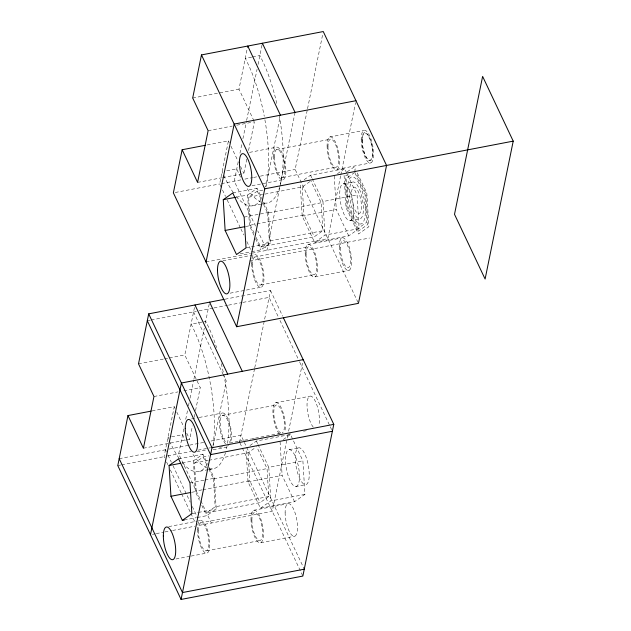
<?xml version="1.0" encoding="UTF-8"?>
<svg xmlns="http://www.w3.org/2000/svg" width="631" height="631" viewBox="0 0 631 631"><rect width="100%" height="100%" fill="white"/><g stroke="black" fill="none" stroke-linecap="round" stroke-linejoin="round"><path stroke-width="0.47" stroke-dasharray="3.15 2.37" d="M152.079 410.939L174.259 406.68L164.068 456.678L164.904 458.453M195.547 410.607L200.232 387.623L184.796 354.961L194.632 306.69M221.284 187.415L219.643 183.96L228.43 140.863L206.25 145.114M253.993 120.915L238.968 89.145L247.557 47.002M183.771 428.914L178.683 453.87L200.477 499.981M185.727 419.307L187.683 409.708M188.464 405.867L189.245 402.026M190.034 398.185L193.749 379.941M193.946 378.979L204.318 328.081M205.296 323.285L209.421 303.022M238.195 161.867L234.259 181.152L255.634 226.371M239.961 153.183L241.925 143.545M242.911 138.717L246.445 121.357M246.642 120.395L257.062 69.276M258.047 64.457L262.173 44.202M143.411 448.223L189.694 439.342L192.423 425.933M194.182 417.312L194.766 414.441M222.656 177.595L243.866 173.517L246.792 159.154M248.551 150.533L254.411 121.799L236.089 125.317M212.907 446.606L226.269 381.021L223.335 374.814M265.864 186.744L280.093 116.924M295.063 112.397L266.952 250.318L257.732 230.804M239.575 442.181L254.545 368.741M254.743 367.778L270.494 290.473L244.394 295.482M358.029 302.47L295.158 169.463L307.344 109.668M307.542 108.706L322.867 33.482M287.823 435.004L272.269 511.339L196.754 525.836M288.612 431.147L303.188 359.631M340.622 175.939L327.844 238.628L252.337 253.118M340.819 174.968L355.561 102.64M236.373 197.172L247.612 195.018L257.117 188.338L261.999 198.662M254.088 233.044L250.365 225.172L248.661 197.235L257.29 191.169L263.032 190.073M304.142 179.709L310.539 175.221L344.636 168.674L357.075 194.987L359.126 228.588L348.738 235.876L314.64 242.422L302.202 216.11L300.151 182.509M248.661 197.235L302.249 186.95L310.097 181.436M337.443 173.722L344.636 168.674M347.192 171.853L354.377 166.805L355.624 169.439M348.209 174.093L345.047 176.317L346.924 207.078L358.305 231.175L367.818 224.494L365.941 193.725L356.176 173.075M256.154 237.414L260.706 247.044L269.334 240.979L322.922 230.694L321.218 202.756L310.878 180.884M251.509 251.674L260.879 249.876L270.383 243.195L268.506 212.426L263.624 202.101M260.706 247.044L314.293 236.751L322.922 230.694M314.64 242.422L325.02 235.126L359.126 228.588M182.193 462.996L193.433 460.835L202.945 454.162L207.418 463.627M201.928 489.885L196.194 490.989L194.482 463.051L203.119 456.994L208.861 455.89M249.971 445.525L256.36 441.037L290.465 434.499L302.896 460.804L304.947 494.404L294.567 501.7L260.461 508.239L248.022 481.934L245.972 448.333M208.837 460.299L248.07 452.766L255.918 447.261M283.272 439.547L290.465 434.499M268.751 496.51L215.163 506.803L206.526 512.861L260.114 502.576L268.751 496.51L267.047 468.581L256.707 446.709M197.329 517.491L206.7 515.693L216.212 509.02L214.335 478.251L209.042 467.066M260.461 508.239L270.849 500.951L304.947 494.404M251.643 57.121L245.246 58.344A86.565 28.182 79.1 0 1 264.263 116.301M252.55 56.948L259.862 55.544A86.565 28.182 79.1 0 1 277.119 104.951M192.692 98.026L238.968 89.145M208.127 130.688L232.232 126.058M249.568 152.371L276.094 147.283M329.682 136.998L363.779 130.451M276.599 149.547L330.187 139.262M226.718 170.78L236.767 168.856A86.565 28.182 79.1 0 0 240.553 177.137M197.59 182.406L221.694 177.776M175.292 192.471L219.643 183.96M221.473 183.613L241.026 179.859M244.891 179.117L252.629 177.626M253.591 177.445L259.388 176.333M260.358 176.144L295.158 169.463M282.798 177.421L336.386 167.128M252.045 185.68L283.303 179.685M336.891 169.4L370.989 162.853M232.76 193.015L257.117 188.338M343.382 183.826L353.123 181.957M252.51 205.824L260.729 204.247M261.644 204.065L267.118 203.016M312.195 178.731L322.969 201.526L357.075 194.987M244.15 217.103L268.506 212.426M263.498 204.294L267.631 213.041L321.218 202.756M250.365 225.172L256.107 224.068M257.062 223.887L303.953 214.879L314.293 236.751M245.743 226.505L249.49 225.78L253.962 235.245M302.202 216.11L336.299 209.563L348.738 235.876M349.992 220.724A18.756 6.105 79.1 0 0 350.339 192.652A18.756 6.105 79.1 0 0 339.73 193.449A18.756 6.105 79.1 0 0 349.992 220.724L359.741 218.854A18.756 6.105 79.1 0 0 360.08 190.783A18.756 6.105 79.1 0 0 349.471 191.579A18.756 6.105 79.1 0 0 359.741 218.854M246.027 247.873L270.383 243.195M240.269 253.828L250.57 251.856M206.053 261.999L250.412 253.488M222.924 260.777L254.183 254.774M307.77 244.489L341.876 237.942M254.687 257.054L308.275 246.768M249.702 261.029L369.561 238.029M260.887 284.928L314.475 274.643M230.134 293.178L261.392 287.176M314.979 276.891L349.085 270.344M225.062 299.197L243.432 295.671M147.299 320.745L150.194 320.193M151.156 320.004L196.32 311.335M199.057 310.815L213.026 308.133M213.996 307.944L227.523 305.349M228.493 305.159L242.028 302.565M242.99 302.383L269.09 297.375L278.31 316.88M202.03 322.062L191.075 324.168A86.565 28.182 79.1 0 1 212.892 446.243M203.86 321.715L205.682 321.36A86.565 28.182 79.1 0 1 216.614 347.61M138.512 363.85L163.587 359.031M164.549 358.85L168.406 358.108M169.368 357.927L184.796 354.961M153.956 396.505L178.06 391.875M183.842 390.77L200.232 387.623M191.603 418.921L198.237 417.643M199.183 417.462L221.915 413.1M275.502 402.815L309.608 396.268M222.42 415.364L276.007 405.078M168.895 437.299L167.98 437.48A86.565 28.182 79.1 0 0 168.714 439.192M171.632 436.778L182.596 434.672A86.565 28.182 79.1 0 0 185.214 440.548M119.188 458.666L166.387 449.603M169.124 449.083L188.787 445.305M189.75 445.123L205.217 442.15M211.014 441.037L240.979 435.287L243.913 441.495M238.195 441.4L228.627 443.238A14.332 4.669 79.1 0 0 228.201 421.658A14.332 4.669 79.1 0 0 220.235 421.603A14.332 4.669 79.1 0 0 227.16 443.23M239.149 441.219L250.633 439.01M251.588 438.829L254.459 438.277M255.421 438.095L280.298 433.323M117.784 465.56L120.679 465.008M121.641 464.818L164.983 456.505M167.72 455.976L191.248 451.457M198.016 450.163L210.58 447.75M196.919 451.686L206.392 449.864M219.659 447.324L222.498 446.772M288.399 434.128L290.292 433.765M303.558 431.218L306.398 430.673M213.128 449.808L226.829 447.174M178.589 458.832L202.945 454.162M194.482 463.051L207.883 460.48M289.203 449.643L298.952 447.773M199.759 471.286L207.978 469.709M208.893 469.535L214.366 468.486M258.016 444.547L268.798 467.35L302.896 460.804M189.978 482.928L204.026 480.23M204.965 480.049L214.335 478.251M208.908 469.243L213.459 478.866L267.047 468.581M202.89 489.703L249.781 480.704L260.114 502.576M191.564 492.322L195.318 491.604L199.38 500.209M248.022 481.934L282.128 475.388L294.567 501.7M295.821 486.548A18.756 6.105 79.1 0 0 296.168 458.477A18.756 6.105 79.1 0 0 285.551 459.265A18.756 6.105 79.1 0 0 295.821 486.548L305.562 484.679A18.756 6.105 79.1 0 0 305.909 456.607A18.756 6.105 79.1 0 0 295.3 457.396A18.756 6.105 79.1 0 0 305.562 484.679M191.856 513.697L197.471 512.617M198.41 512.435L216.212 509.02M184.22 520.007L196.399 517.672M168.753 526.593L197.164 521.143M198.118 520.961L200.011 520.599M253.599 510.313L287.697 503.767M200.508 522.878L254.096 512.593M152.402 534.347L155.297 533.794M156.259 533.605L163.973 532.13M164.943 531.941L171.687 530.647M172.649 530.466L194.829 526.207M206.716 550.753L260.303 540.459M175.962 558.995L190.168 556.266M191.114 556.085L207.22 553.001M260.808 542.715L294.906 536.169M357.28 172.941L366.816 193.11L368.867 226.71L358.479 234.006L346.048 207.694L343.998 174.093M354.551 169.636L355.774 172.216M310.539 175.221L311.777 177.847M257.29 191.169L261.013 199.049M228.43 140.863L229.266 142.63M230.93 146.155L238.029 161.165M240.529 166.458L243.866 173.517M255.587 238.692L260.879 249.876M270.494 290.473L282.649 316.186M222.506 190.01L225.512 196.375M227.192 199.917L240.6 228.296M240.892 228.911L243.755 234.969M246.887 241.594L250.657 249.576M279.983 320.422L299.268 361.208M299.686 362.099L329.863 425.941M330.281 426.824L331.961 430.374M256.36 441.037L257.606 443.672M193.575 311.864L222.917 373.931M244.331 442.378L304.268 569.178M239.993 443.072L302.864 576.071M203.119 456.994L207.252 465.741M174.259 406.68L175.087 408.446M176.759 411.98L183.85 426.982M186.768 433.166L189.694 439.342M200.895 500.864L211.369 523.028M201.825 505.368L206.7 515.693M165.472 449.785L166.308 451.551M167.988 455.101L171.34 462.192M173.012 465.741L190.199 502.095M192.297 506.527L197.74 518.051M166.584 461.995L167.838 464.661M170.354 469.977L181.247 493.032M181.665 493.915L190.467 512.538M190.893 513.421L195.5 523.178M334.249 175.97L336.299 209.563M322.969 201.526L325.02 235.126M302.249 186.95L303.953 214.879M267.631 213.041L269.334 240.979M280.077 441.787L282.128 475.388M268.798 467.35L270.849 500.951M247.612 195.018L249.49 225.78M248.07 452.766L249.781 480.704M213.459 478.866L215.163 506.803M193.433 460.835L195.318 491.604M279.202 115.228A86.565 28.182 79.1 0 1 262.677 202.717M261.147 202.18A86.565 28.182 79.1 0 1 245.98 186.871M261.068 199.096A86.565 28.182 79.1 0 1 234.984 194.9M233.296 192.581A86.565 28.182 79.1 0 1 222.151 171.656M264.894 119.764A86.565 28.182 79.1 0 1 265.761 186.965M207.244 464.321A86.565 28.182 79.1 0 1 181.373 461.442M179.125 458.406A86.565 28.182 79.1 0 1 170.212 442.536M225.496 452.632A86.565 28.182 79.1 0 1 208.506 468.541M206.968 467.997A86.565 28.182 79.1 0 1 192.061 453.09M221.252 363.637A86.565 28.182 79.1 0 1 226.206 449.982M313.26 427.14A16.658 5.427 79.1 0 1 307.092 402.972A16.658 5.427 79.1 0 1 315.058 400.748A16.658 5.427 79.1 0 1 318.758 425.602M282.183 435.39A16.658 5.427 79.1 0 1 281.607 435.382M279.154 433.686A16.658 5.427 79.1 0 1 272.994 409.519A16.658 5.427 79.1 0 1 280.961 407.295A16.658 5.427 79.1 0 1 284.652 432.148M228.596 445.675A16.658 5.427 79.1 0 1 228.02 445.667M225.567 443.972A16.658 5.427 79.1 0 1 219.407 419.804A16.658 5.427 79.1 0 1 227.373 417.58A16.658 5.427 79.1 0 1 231.064 442.434M280.748 432.945A14.332 4.669 79.1 0 1 273.822 411.317A14.332 4.669 79.1 0 1 281.789 411.373A14.332 4.669 79.1 0 1 282.215 432.953M354.725 172.468L346.088 178.534L347.799 206.463L358.132 228.343L366.769 222.278L365.065 194.34L354.725 172.468M340.361 247.557A13.803 4.496 79.1 0 0 347.878 267.725A13.803 4.496 79.1 0 0 348.202 247.147A13.803 4.496 79.1 0 0 340.361 247.557M339.297 246.658A16.658 5.427 79.1 0 0 348.549 270.518A16.658 5.427 79.1 0 0 348.588 245.254A16.658 5.427 79.1 0 0 339.297 246.658M362.265 140.066A13.803 4.496 79.1 0 0 369.79 160.235A13.803 4.496 79.1 0 0 370.105 139.656A13.803 4.496 79.1 0 0 362.265 140.066M361.2 139.167A16.658 5.427 79.1 0 0 370.46 163.019A16.658 5.427 79.1 0 0 370.5 137.763A16.658 5.427 79.1 0 0 361.2 139.167M347.539 188.464A24.002 7.817 79.1 0 0 360.419 224.021A24.002 7.817 79.1 0 0 361.334 188.724A24.002 7.817 79.1 0 0 347.539 188.464M351.428 193.685A13.511 4.401 79.1 0 0 358.676 213.696A13.511 4.401 79.1 0 0 359.189 193.835A13.511 4.401 79.1 0 0 351.428 193.685M362.068 139.814A14.332 4.669 79.1 0 0 369.876 160.747A14.332 4.669 79.1 0 0 370.208 139.388A14.332 4.669 79.1 0 0 362.068 139.814M305.191 253.205A16.658 5.427 79.1 0 0 314.451 277.064A16.658 5.427 79.1 0 0 314.49 251.801A16.658 5.427 79.1 0 0 305.191 253.205M251.603 263.49A16.658 5.427 79.1 0 0 260.863 287.35A16.658 5.427 79.1 0 0 260.903 262.086A16.658 5.427 79.1 0 0 251.603 263.49M252.471 264.555A14.332 4.669 79.1 0 0 260.429 285.078A14.332 4.669 79.1 0 0 260.461 263.348A14.332 4.669 79.1 0 0 252.471 264.555M306.059 254.269A14.332 4.669 79.1 0 0 314.017 274.785A14.332 4.669 79.1 0 0 314.049 253.063A14.332 4.669 79.1 0 0 306.059 254.269M327.103 145.714A16.658 5.427 79.1 0 0 336.355 169.565A16.658 5.427 79.1 0 0 336.394 144.31A16.658 5.427 79.1 0 0 327.103 145.714M273.515 155.999A16.658 5.427 79.1 0 0 282.767 179.851A16.658 5.427 79.1 0 0 282.806 154.595A16.658 5.427 79.1 0 0 273.515 155.999M274.375 157.04A14.332 4.669 79.1 0 0 282.341 177.563A14.332 4.669 79.1 0 0 282.373 155.833A14.332 4.669 79.1 0 0 274.375 157.04M327.962 146.755A14.332 4.669 79.1 0 0 335.929 167.278A14.332 4.669 79.1 0 0 335.96 145.548A14.332 4.669 79.1 0 0 327.962 146.755M285.117 512.482A16.658 5.427 79.1 0 0 294.377 536.334A16.658 5.427 79.1 0 0 294.417 511.078A16.658 5.427 79.1 0 0 285.117 512.482M251.02 519.029A16.658 5.427 79.1 0 0 260.272 542.881A16.658 5.427 79.1 0 0 260.311 517.625A16.658 5.427 79.1 0 0 251.02 519.029M197.432 529.314A16.658 5.427 79.1 0 0 206.684 553.166A16.658 5.427 79.1 0 0 206.723 527.91A16.658 5.427 79.1 0 0 197.432 529.314M198.292 530.371A14.332 4.669 79.1 0 0 206.25 550.895A14.332 4.669 79.1 0 0 206.29 529.164A14.332 4.669 79.1 0 0 198.292 530.371M251.879 520.086A14.332 4.669 79.1 0 0 259.838 540.609A14.332 4.669 79.1 0 0 259.877 518.879A14.332 4.669 79.1 0 0 251.879 520.086"/><path stroke-width="0.95" d="M151.117 411.12L127.975 415.569L117.784 465.56L181.073 599.45L302.864 576.071L333.783 424.363L283.485 317.961M224.1 299.378L148.703 313.852L138.512 363.85L153.956 396.505L143.411 448.223L127.975 415.569M182.146 149.744L173.367 192.841L236.657 326.732L358.447 303.353L386.551 165.44L323.261 31.55L201.47 54.929L192.692 98.026L208.127 130.688L197.59 182.406L182.146 149.744L205.288 145.304M247.597 46.812L247.754 46.047L280.448 115.205M150.478 534.717L181.397 383.009L303.188 359.631M206.053 261.999L234.164 124.086L355.955 100.708M262.212 44.004L262.37 43.239L295.063 112.397M181.073 599.45L211.992 447.742L148.703 313.852M236.657 326.732L264.76 188.819L201.47 54.929M513.216 141.131L485.105 279.044L454.509 214.311L482.62 76.398L513.216 141.131L264.76 188.819M223.256 199.688L232.76 193.015L244.15 217.103L246.027 247.873L236.515 254.545L225.133 230.457L223.256 199.688L235.434 197.353M169.076 465.512L178.589 458.832L189.978 482.928L191.856 513.697L182.343 520.37L170.954 496.281L169.076 465.512L180.324 463.351M225.133 230.457L244.804 226.679M211.992 447.742L333.783 424.363M332.379 431.257L210.588 454.635L147.299 320.745M170.954 496.281L190.633 492.503M182.343 520.37L184.22 520.007M304.268 569.178L182.477 592.556L119.188 458.666M209.602 302.162L242.288 371.32M194.987 304.97L227.673 374.128M217.506 270.036A16.658 5.427 79.1 0 0 226.758 293.888A16.658 5.427 79.1 0 0 226.797 268.632A16.658 5.427 79.1 0 0 217.506 270.036M239.409 162.546A16.658 5.427 79.1 0 0 248.669 186.397A16.658 5.427 79.1 0 0 248.709 161.142A16.658 5.427 79.1 0 0 239.409 162.546M163.334 535.861A16.658 5.427 79.1 0 0 172.586 559.713A16.658 5.427 79.1 0 0 172.626 534.457A16.658 5.427 79.1 0 0 163.334 535.861M185.238 428.362A16.658 5.427 79.1 0 0 194.49 452.222A16.658 5.427 79.1 0 0 194.537 426.958A16.658 5.427 79.1 0 0 185.238 428.362"/></g></svg>
